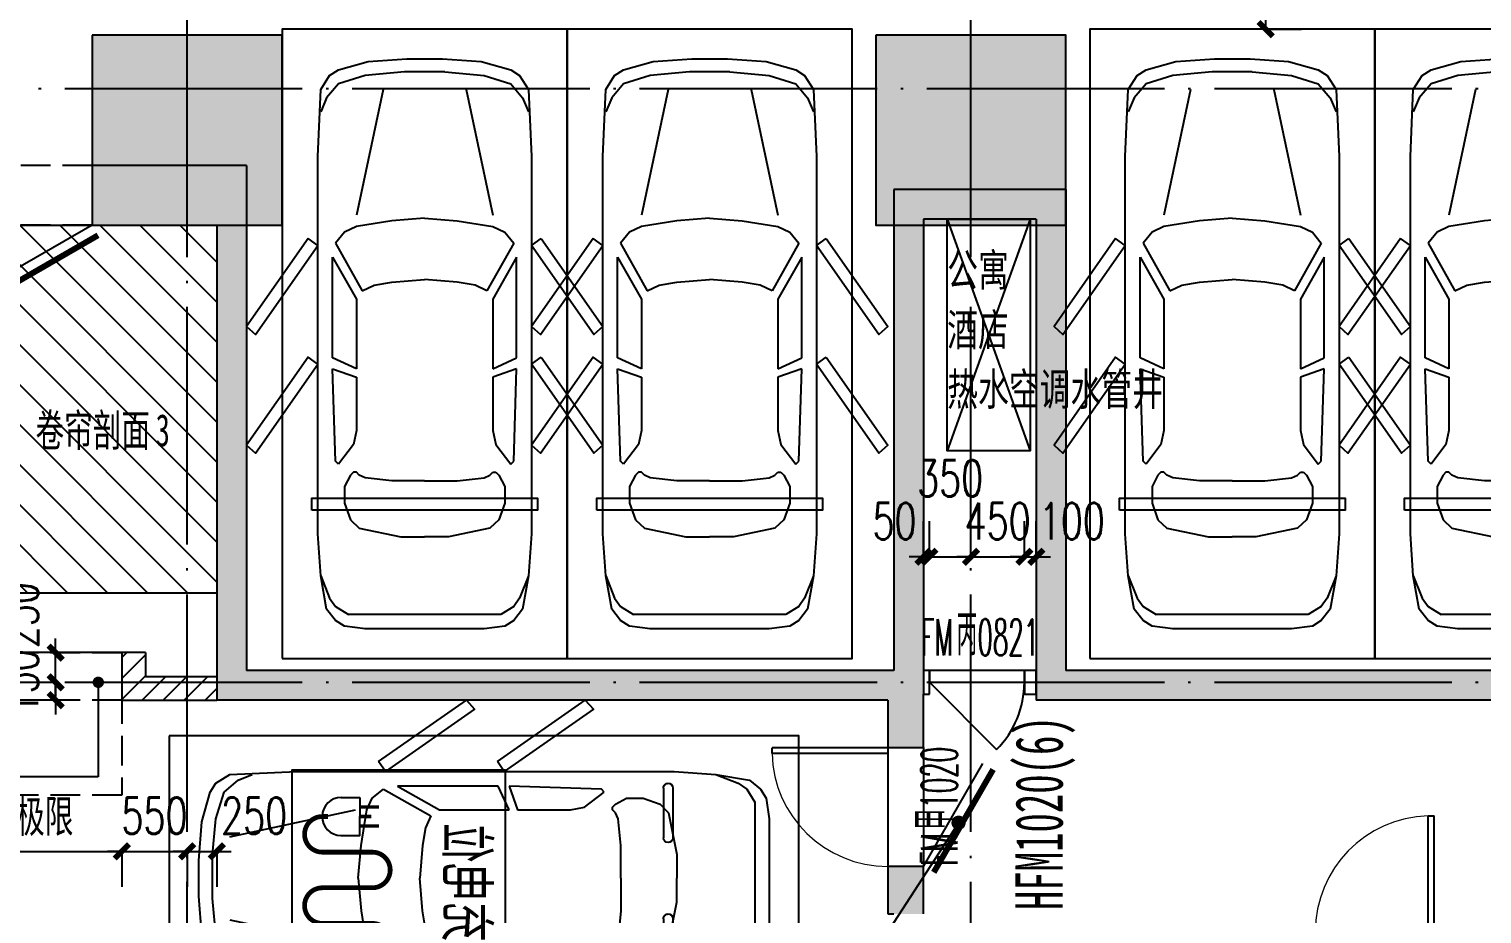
# Model space of a CAD drawing. Header units: millimetres. Extents: x 12325263 to 13848842, y -1463133 to 573208.
# Drawn here: x 12583266 to 12595500, y -1099837 to -1092387 of the extents above; entities that cross this region are included whole.
import ezdxf
from ezdxf.xclip import XClip

# ---------------------------------------------------------------- set-up
doc = ezdxf.new("R2010")
doc.units = ezdxf.units.MM
doc.header["$LTSCALE"] = 1000
doc.header["$XCLIPFRAME"] = 0
for name, pattern in [('__DASH', [0.35, 0.25, -0.1]), ('DASH', [0.35, 0.25, -0.1]), ('DOTE', [2.42, 2, -0.2, 0.02, -0.2]), ('地下室负三层平面图$0$-3F平面$0$$AUDIT_BAD_LTYPE2', [0])]:
    doc.linetypes.add(name, pattern=pattern)
for name, color, linetype in [('-2F平面$0$WALL-SHATCH', 8, 'Continuous'), ('A-ANNO-DIMS', 83, 'Continuous'), ('A-ANNO-TEXT', 7, 'Continuous'), ('A-AXIS', 16, 'DOTE'), ('A-COLS', 6, 'Continuous'), ('A-WALL', 5, 'Continuous'), ('A-WALL-PATT', 8, 'Continuous'), ('A_WALL(防火墙)', 151, 'Continuous'), ('AXIS', 3, 'Continuous'), ('DOOR_FIRE', 1, 'Continuous'), ('DOOR_FIRE_TEXT', 7, 'Continuous'), ('PUB_HATCH', 8, 'Continuous'), ('PUB_TEXT', 7, 'Continuous'), ('WALL', 5, 'Continuous'), ('人防墙', 6, 'Continuous'), ('人防平时标注', 42, 'Continuous'), ('人防门', 60, 'Continuous'), ('人防门编号', 73, 'Continuous'), ('公寓机动车库', 23, 'Continuous'), ('建筑-楼板开洞', 251, 'Continuous'), ('防火卷帘', 141, 'Continuous')]:
    doc.layers.add(name, color=color, linetype=linetype)
doc.styles.add('_TCH_DIM_T3', font='SIMPLEX.shx', dxfattribs={"width": 0.705882, "bigfont": 'GBCBIG.shx'})
doc.styles.add('_TCH_WINDOW', font='SIMPLEX', dxfattribs={"width": 0.7, "height": 3.5, "bigfont": 'GBCBIG'})
doc.styles.add('TITXV', font='', dxfattribs={"width": 0.7})
doc.styles.add('宋体', font='', dxfattribs={"width": 0.65})
doc.styles.add('标注宋体', font='', dxfattribs={"width": 0.6})
doc.styles.add('黑体', font='simhei.ttf', dxfattribs={"width": 0.7})
doc.styles.get('TITXV').set_extended_font_data('SimSun')
doc.styles.get('宋体').set_extended_font_data('SimSun')
doc.styles.get('标注宋体').set_extended_font_data('NSimSun')
doc.dimstyles.new('_TCH_ARCH&&120', dxfattribs={"dimtxt": 306, "dimasz": 120, "dimexe": 300, "dimexo": 360, "dimgap": 147, "dimtad": 1, "dimdec": 0, "dimzin": 0, "dimdsep": 46, "dimtxsty": '_TCH_DIM_T3', "dimblk": 'ARCHTICK', "dimcen": 0.09, "dimclrt": 7, "dimazin": 2, "dimtfac": 1, "dimtdec": 0, "dimtix": 1, "dimtmove": 2, "dimatfit": 3, "dimfxl": 1, "dimfxlon": 1, "dimtolj": 1, "dimtzin": 0, "dimarcsym": 0})
pattern_1 = [(45, (0, 89.76), (-88.388383, 88.388383), [])]

# ---------------------------------------------------------------- blocks, each defined once
blk = doc.blocks.new('asdgafgfasdfagfagasdgagadfgsdhgd$DorLib2D$00000211')
at = {"color": 0}
for p, q in [((-0.5, 0.05), (-0.067, 0.3)), ((0.5, 0.05), (0.067, 0.3))]:
    blk.add_line(p, q, dxfattribs=at)
at = {"color": 0, "const_width": 0.01}
for points in [[(-0.51, 0.0673), (-0.077, 0.3173)], [(0.51, 0.0673), (0.077, 0.3173)]]:
    blk.add_lwpolyline(points, dxfattribs=at)
blk = doc.blocks.new('asdgafgfasdfagfagasdgagadfgsdhgd$DorLib2D$00000191')
at = {"color": 0}
blk.add_line((-0.5, 0.15), (0.366, 0.65), dxfattribs=at)
at = {"color": 0, "const_width": 0.05}
blk.add_lwpolyline([(-0.55, 0.237), (0.316, 0.737)], dxfattribs=at)
blk = doc.blocks.new('asdgafgf20230228-rf2')
at = {"layer": 'PUB_HATCH'}
for points in [[(13500, 25450), (12200, 25450), (12200, 24950), (13250, 24950)], [(13500, 25450), (13250, 24950), (13250, 20950), (13500, 21200)], [(20150, 25000), (20400, 25250), (18950, 25250), (19200, 25000)], [(19200, 25000), (18950, 25250), (18950, 21200), (19062, 21037), (19200, 21000)], [(20400, 25250), (20150, 25000), (20150, 20950), (20400, 21200)], [(19062, 21037), (18950, 21200), (13500, 21200), (13250, 20950), (18900, 20950)], [(26183, 21050), (26100, 21200), (20400, 21200), (20150, 20950), (26100, 20950)], [(18900, 20950), (18900, 20550), (19200, 20550), (19200, 21000), (19062, 21037)], [(19200, 19150), (19200, 19550), (18900, 19550), (18900, 19150)]]:
    blk.add_hatch(color=256, dxfattribs=at).paths.add_polyline_path(points)
at = {"layer": '人防平时标注'}
h = blk.add_hatch(dxfattribs=at)
h.set_pattern_fill('ANSI31', color=8, scale=150, angle=-90)
h.set_pattern_definition([(315, (-2978249.75, 9686087.57), (168.379802, 168.379802), [])])
h.paths.add_polyline_path([(13250, 24950), (13250, 21850), (6150, 21850), (6150, 24950)])
at = {"layer": '人防墙'}
for p, q in [((13500, 25450), (12200, 25450)), ((12200, 25450), (12200, 24950)), ((13500, 25450), (13500, 21200)), ((20400, 25250), (18950, 25250)), ((18950, 25250), (18950, 21200)), ((20400, 25250), (20400, 21200)), ((20150, 25000), (19200, 25000)), ((19200, 25000), (19200, 21000)), ((20150, 25000), (20150, 20950)), ((12200, 24950), (13250, 24950)), ((13250, 24950), (13250, 20950)), ((18950, 21200), (13500, 21200)), ((26100, 21200), (20400, 21200)), ((18900, 20950), (13250, 20950)), ((18900, 20950), (18900, 20550)), ((19200, 20550), (19200, 21000)), ((19200, 21000), (19200, 21000)), ((26100, 20950), (20150, 20950)), ((18900, 20550), (19200, 20550)), ((19200, 19550), (18900, 19550)), ((18900, 19550), (18900, 19150)), ((19200, 19150), (19200, 19550)), ((18900, 19150), (18950, 19150))]:
    blk.add_line(p, q, dxfattribs=at)
at = {"layer": '人防平时标注', "elevation": 0}
blk.add_lwpolyline([(13250, 24950), (13250, 21850), (6150, 21850), (6150, 24950)], close=True, dxfattribs=at)
at = {"layer": '人防门', "linetype": '__DASH'}
for p, q in [((12200, 25450, 0), (7200, 25450, 0)), ((12200, 24950, 0), (7200, 24950, 0))]:
    blk.add_line(p, q, dxfattribs=at)
at = {"layer": '人防门'}
for p, q in [((18900, 20550, 0), (18900, 19550, 0)), ((19200, 20550, 0), (19200, 19550, 0))]:
    blk.add_line(p, q, dxfattribs=at)
at = {"layer": '人防门编号'}
blk.add_line((19496, 19918), (18065, 17715), dxfattribs=at)
at = {"layer": '人防门编号', "const_width": 60}
blk.add_lwpolyline([(19512, 19943, 1), (19480, 19892, 1)], format="xyb", close=True, dxfattribs=at)
at = {"layer": '人防门', "linetype": '__DASH', "ltscale": 1000, "xscale": -5000, "yscale": 5000, "zscale": 500, "rotation": 179.9994534061692}
blk.add_blockref('asdgafgfasdfagfagasdgagadfgsdhgd$DorLib2D$00000211', (9700, 25200), dxfattribs=at)
at = {"layer": '人防门', "xscale": -1000, "yscale": 1000, "zscale": 300, "rotation": 269.999519203603}
blk.add_blockref('asdgafgfasdfagfagasdgagadfgsdhgd$DorLib2D$00000191', (19050, 20050), dxfattribs=at)
at = {"layer": '人防门编号', "style": '标注宋体', "width": 0.6}
blk.add_text('HFM1020(6)', height=400, rotation=89.9995, dxfattribs=at).set_placement((20373, 19182, 0))
blk = doc.blocks.new('_FZH')
blk.add_lwpolyline([(-0.5, -0.5), (0.5, -0.5), (0.5, 0.5), (-0.5, 0.5)], close=True)
at = {"layer": 'PUB_HATCH'}
blk.add_solid([(-0.5, -0.5), (0.5, -0.5), (-0.5, 0.5), (0.5, 0.5)], dxfattribs=at)
blk = doc.blocks.new('1-3F')
at = {"layer": 'A-COLS', "xscale": 1600, "yscale": 1600, "zscale": 1600, "rotation": 270}
for p in [(-19700, 42650), (-13100, 42650)]:
    blk.add_blockref('_FZH', p, dxfattribs=at)
blk = doc.blocks.new('adgshg13--2F平面$0$A$C7F010FC0')
at = {"layer": '-2F平面$0$WALL-SHATCH'}
h = blk.add_hatch(color=256, dxfattribs=at)
h.dxf.hatch_style = 1
h.paths.add_polyline_path([(-60384, -16881), (-763, 197), (12588, -13153), (12588, -157996), (-162965, -188820), (-171262, -180523), (-171262, -31311), (-150707, -10756), (-131860, -7981), (-99162, -7981), (-99162, -4981), (-76620, -4981), (-70108, -16881)], flags=16)
h.paths.add_polyline_path([(-60091, -16381), (-647, 647), (12988, -12988), (12988, -158332), (-163101, -189250), (-171662, -180689), (-171662, -31145), (-150778, -10261), (-131897, -7481), (-99562, -7481), (-99562, -4581), (-76366, -4581), (-69908, -16381)])
blk = doc.blocks.new('A$C2A3E77E8')
at = {"layer": 'WALL', "color": 1}
blk.add_blockref('adgshg13--2F平面$0$A$C7F010FC0', (561507.9, 205483.1), dxfattribs=at)
blk = doc.blocks.new('asdfsfsdf')
at = {"color": 253, "linetype": '地下室负三层平面图$0$-3F平面$0$$AUDIT_BAD_LTYPE2', "transparency": 33554559, "extrusion": (0.000447791, 3.52996e-16, 1)}
for p, q in [((-169, -110, 0), (-500, -141, 0)), ((169, -110, 0), (-169, -110, 0)), ((169, -110, 0), (500, -141, 0)), ((-725, -212, 0), (-825, -329, 0)), ((-500, -141, 0), (-725, -212, 0)), ((500, -141, 0), (725, -212, 0)), ((725, -212, 0), (825, -329, 0)), ((-825, -329, 0), (-875, -447, 0)), ((-350, -259, 0), (-575, -1318, 0)), ((350, -259, 0), (575, -1318, 0)), ((825, -329, 0), (875, -447, 0)), ((0, -1341), (-275, -1365, 0)), ((0, -1341), (275, -1365, 0)), ((-675, -1459, 0), (-750, -1553, 0)), ((-575, -1412, 0), (-675, -1459, 0)), ((-275, -1365, 0), (-575, -1412, 0)), ((275, -1365, 0), (575, -1412, 0)), ((575, -1412, 0), (675, -1459, 0)), ((675, -1459, 0), (750, -1553, 0)), ((-750, -1553, 0), (-525, -1953, 0)), ((750, -1553, 0), (525, -1953, 0)), ((-775, -2518, 0), (-775, -1671, 0)), ((-775, -1671, 0), (-575, -2024, 0)), ((775, -1671, 0), (575, -2024, 0)), ((775, -2518, 0), (775, -1671, 0)), ((-525, -1953, 0), (-425, -1906, 0)), ((-425, -1906, 0), (-275, -1882, 0)), ((-275, -1882, 0), (0, -1859)), ((275, -1882, 0), (0, -1859)), ((425, -1906, 0), (275, -1882, 0)), ((525, -1953, 0), (425, -1906, 0)), ((-575, -2024, 0), (-575, -2612, 0)), ((575, -2024, 0), (575, -2612, 0)), ((-575, -2612, 0), (-775, -2518, 0)), ((575, -2612, 0), (775, -2518, 0)), ((-775, -2612, 0), (-575, -2682, 0)), ((-750, -3388, 0), (-775, -2612, 0)), ((-575, -2682, 0), (-575, -3129, 0)), ((775, -2612, 0), (575, -2682, 0)), ((575, -2682, 0), (575, -3129, 0)), ((750, -3388, 0), (775, -2612, 0)), ((-575, -3129, 0), (-600, -3247, 0)), ((575, -3129, 0), (600, -3247, 0)), ((-600, -3247, 0), (-725, -3412, 0)), ((600, -3247, 0), (725, -3412, 0)), ((-725, -3412, 0), (-750, -3388, 0)), ((725, -3412, 0), (750, -3388, 0)), ((-625, -3506, 0), (-675, -3600, 0)), ((-600, -3482, 0), (-625, -3506, 0)), ((-575, -3482, 0), (-600, -3482, 0)), ((-550, -3506, 0), (-575, -3482, 0)), ((-500, -3529, 0), (-550, -3506, 0)), ((-275, -3553, 0), (-500, -3529, 0)), ((275, -3553, 0), (500, -3529, 0)), ((500, -3529, 0), (550, -3506, 0)), ((550, -3506, 0), (575, -3482, 0)), ((575, -3482, 0), (600, -3482, 0)), ((600, -3482, 0), (625, -3506, 0)), ((625, -3506, 0), (675, -3600, 0)), ((-675, -3600, 0), (-675, -3741, 0)), ((0, -3553), (-275, -3553, 0)), ((0, -3553), (275, -3553, 0)), ((675, -3600, 0), (675, -3741, 0)), ((-675, -3741, 0), (-625, -3882, 0)), ((675, -3741, 0), (625, -3882, 0)), ((-625, -3882, 0), (-550, -3953, 0)), ((625, -3882, 0), (550, -3953, 0)), ((-550, -3953, 0), (-200, -4024, 0)), ((-200, -4024, 0), (0, -4024)), ((200, -4024, 0), (0, -4024)), ((550, -3953, 0), (200, -4024, 0)), ((-875, -4353, 0), (-800, -4541, 0)), ((875, -4353, 0), (800, -4541, 0)), ((-800, -4541, 0), (-750, -4612, 0)), ((-750, -4612, 0), (-641, -4680, 0)), ((750, -4612, 0), (641, -4680, 0)), ((800, -4541, 0), (750, -4612, 0)), ((641, -4680, 0), (-641, -4680, 0))]:
    blk.add_line(p, q, dxfattribs=at)
for points in [[(-475, -24), (-150, 0), (150, 0), (475, -24), (725, -94), (800, -141), (875, -259), (900, -824), (900, -4000), (875, -4353), (825, -4635), (750, -4729), (675, -4776), (500, -4800), (-500, -4800), (-675, -4776), (-750, -4729), (-825, -4635), (-875, -4353), (-900, -4000), (-900, -824), (-875, -259), (-800, -141), (-725, -94)], [(-982, -1513), (-1500, -2253), (-1425, -2321), (-900, -1571)]]:
    blk.add_lwpolyline(points, close=True, dxfattribs=at)
at = {"color": 253, "linetype": '地下室负三层平面图$0$-3F平面$0$$AUDIT_BAD_LTYPE2', "transparency": 33554559, "extrusion": (0.000447791, 3.52996e-16, 1), "elevation": 0}
for points in [[(982, -1513), (1500, -2253), (1425, -2321), (900, -1571)], [(-900, -2571), (-982, -2513), (-1500, -3253), (-1425, -3321)], [(982, -2513), (1500, -3253), (1425, -3321), (900, -2571)]]:
    blk.add_lwpolyline(points, close=True, dxfattribs=at)
blk = doc.blocks.new('A$C06465456')
for points in [[(0, 5300), (2400, 5300), (2400, 0), (0, 0)], [(250, 4050), (250, 3950), (2150, 3950), (2150, 4050)]]:
    blk.add_lwpolyline(points, close=True)
at = {"xscale": -1, "rotation": 180}
blk.add_blockref('asdfsfsdf', (1200, 250), dxfattribs=at)
blk = doc.blocks.new('qlzw')
at = {"layer": 'A-AXIS'}
for p, q in [((12451166.8, 979489.8), (12451166.8, 1082089.8)), ((12457766.8, 979489.8), (12457766.8, 1082089.8)), ((12411416.8, 1038989.8), (12486866.8, 1038989.8)), ((12411416.8, 1033989.8), (12486866.8, 1033989.8))]:
    blk.add_line(p, q, dxfattribs=at)
blk = doc.blocks.new('车位')
h = blk.add_hatch()
h.set_pattern_fill('ANSI31', color=256, scale=1000)
h.set_pattern_definition([(45, (-2400, -5300), (-1122.53, 1122.53), [])])
h.paths.add_polyline_path([(1880, -3855), (1880, -3695), (1720, -3695), (1560, -3695), (1560, -3855, 0.989863)])
for p, q in [((400, -1100), (400, -1100)), ((860, -1060), (440, -1060)), ((1500, -1100), (1500, -1100)), ((1960, -1060), (1540, -1060)), ((2000, -1100), (2000, -1100)), ((860, -1140), (440, -1140)), ((1960, -1140), (1540, -1140)), ((1880, -3695), (1720, -3695)), ((1880, -3855), (1880, -3695))]:
    blk.add_line(p, q)
for points in [[(2400, -5300), (0, -5300), (0, 0), (2400, 0)], [(290, -2469), (2110, -2469), (2110, -4269), (290, -4269)]]:
    blk.add_lwpolyline(points, close=True)
at = {"const_width": 40}
blk.add_lwpolyline([(520, -3813), (520, -3590, -1), (820, -3590), (820, -4011, 1), (1120, -4011), (1120, -3590, -1), (1420, -3590), (1420, -4011, 1), (1720, -4011), (1720, -3963)], format="xyb", dxfattribs=at)
at = {"const_width": 30}
for points in [[(1640, -3695), (1640, -3534)], [(1800, -3695), (1800, -3534)], [(1720, -3695), (1720, -3600)]]:
    blk.add_lwpolyline(points, dxfattribs=at)
blk.add_lwpolyline([(1880, -3851, -1), (1560, -3855), (1560, -3695), (1720, -3695)], format="xyb")
for centre, start, end in [((440, -1100), 90, 180), ((440, -1100), 180, 270), ((860, -1100), 0, 90), ((860, -1100), 270, 0), ((1540, -1100), 90, 180), ((1540, -1100), 180, 270), ((1960, -1100), 0, 90), ((1960, -1100), 0, 90), ((1960, -1100), 270, 0), ((1960, -1100), 270, 0)]:
    blk.add_arc(centre, 40, start, end)
at = {"xscale": -1, "rotation": 180}
blk.add_blockref('asdfsfsdf', (1200, -5050), dxfattribs=at)
at = {"insert": (662, -2615), "char_height": 350, "attachment_point": 1, "rotation": 360, "style": '黑体'}
blk.add_mtext_dynamic_manual_height_columns('充电位', width=1328.11, gutter_width=1750, heights=[0], dxfattribs=at)
blk = doc.blocks.new('_ArchTick')
at = {"color": 0, "linetype": 'ByBlock', "const_width": 0.4}
blk.add_lwpolyline([(-0.5, -0.5), (0.5, 0.5)], dxfattribs=at)
blk = doc.blocks.new('*D3755')
at = {"layer": 'A-ANNO-DIMS', "color": 0, "lineweight": -2, "transparency": 16777216}
for p, q in [((12583490, -1097887), (12583490, -1097767)), ((12583491, -1097887), (12583190, -1097887)), ((12583490, -1098037), (12583490, -1097887)), ((12583491, -1098037), (12583190, -1098037)), ((12583490, -1098037), (12583490, -1098157))]:
    blk.add_line(p, q, dxfattribs=at)
at = {"layer": 'Defpoints', "color": 0, "transparency": 16777216}
for p in [(12583490, -1097887), (12584047, -1097887), (12584047, -1098037)]:
    blk.add_point(p, dxfattribs=at)
at = {"layer": 'A-ANNO-DIMS', "color": 0, "lineweight": -2, "transparency": 16777216, "xscale": 120, "yscale": 120, "zscale": 120}
for p, rotation in [((12583490, -1097887), 270), ((12583490, -1098037), 90)]:
    blk.add_blockref('_ArchTick', p, dxfattribs=dict(at, rotation=rotation))
at = {"layer": 'A-ANNO-DIMS', "color": 7, "transparency": 16777216, "insert": (12583190, -1097887), "char_height": 306, "attachment_point": 5, "rotation": 90, "style": '_TCH_DIM_T3'}
blk.add_mtext('\\A1;150', dxfattribs=at)
blk = doc.blocks.new('*D3756')
at = {"layer": 'A-ANNO-DIMS', "color": 0, "lineweight": -2, "transparency": 16777216}
for p, q in [((12583490, -1097637), (12583490, -1097517)), ((12583491, -1097637), (12583190, -1097637)), ((12583490, -1097887), (12583490, -1097637)), ((12583491, -1097887), (12583190, -1097887)), ((12583490, -1097887), (12583490, -1098007))]:
    blk.add_line(p, q, dxfattribs=at)
at = {"layer": 'Defpoints', "color": 0, "transparency": 16777216}
for p in [(12583490, -1097637), (12584047, -1097637), (12584047, -1097887)]:
    blk.add_point(p, dxfattribs=at)
at = {"layer": 'A-ANNO-DIMS', "color": 0, "lineweight": -2, "transparency": 16777216, "xscale": 120, "yscale": 120, "zscale": 120}
for p, rotation in [((12583490, -1097637), 270), ((12583490, -1097887), 90)]:
    blk.add_blockref('_ArchTick', p, dxfattribs=dict(at, rotation=rotation))
at = {"layer": 'A-ANNO-DIMS', "color": 7, "transparency": 16777216, "insert": (12583190, -1097322), "char_height": 306, "attachment_point": 5, "rotation": 90, "style": '_TCH_DIM_T3'}
blk.add_mtext('\\A1;250', dxfattribs=at)
blk = doc.blocks.new('*D3762')
at = {"layer": 'A-ANNO-DIMS', "color": 0, "lineweight": -2, "transparency": 16777216}
for p, q in [((12591647, -1096831), (12591647, -1096530)), ((12591747, -1096831), (12591747, -1096530)), ((12591647, -1096830), (12591527, -1096830)), ((12591647, -1096830), (12591747, -1096830)), ((12591747, -1096830), (12591867, -1096830))]:
    blk.add_line(p, q, dxfattribs=at)
at = {"layer": 'Defpoints', "color": 0, "transparency": 16777216}
for p in [(12591747, -1096830), (12591647, -1097787), (12591747, -1097787)]:
    blk.add_point(p, dxfattribs=at)
at = {"layer": 'A-ANNO-DIMS', "color": 0, "lineweight": -2, "transparency": 16777216, "xscale": 120, "yscale": 120, "zscale": 120}
blk.add_blockref('_ArchTick', (12591647, -1096830), dxfattribs=at)
at = {"layer": 'A-ANNO-DIMS', "color": 0, "lineweight": -2, "transparency": 16777216, "xscale": 120, "yscale": 120, "zscale": 120, "rotation": 180}
blk.add_blockref('_ArchTick', (12591747, -1096830), dxfattribs=at)
at = {"layer": 'A-ANNO-DIMS', "color": 7, "transparency": 16777216, "insert": (12592047, -1096530), "char_height": 306, "attachment_point": 5, "style": '_TCH_DIM_T3'}
blk.add_mtext('\\A1;100', dxfattribs=at)
blk = doc.blocks.new('*D3763')
at = {"layer": 'A-ANNO-DIMS', "color": 0, "lineweight": -2, "transparency": 16777216}
for p, q in [((12591197, -1096831), (12591197, -1096530)), ((12591647, -1096831), (12591647, -1096530)), ((12591197, -1096830), (12591077, -1096830)), ((12591197, -1096830), (12591647, -1096830)), ((12591647, -1096830), (12591767, -1096830))]:
    blk.add_line(p, q, dxfattribs=at)
at = {"layer": 'Defpoints', "color": 0, "transparency": 16777216}
for p in [(12591647, -1096830), (12591197, -1097787), (12591647, -1097787)]:
    blk.add_point(p, dxfattribs=at)
at = {"layer": 'A-ANNO-DIMS', "color": 0, "lineweight": -2, "transparency": 16777216, "xscale": 120, "yscale": 120, "zscale": 120}
blk.add_blockref('_ArchTick', (12591197, -1096830), dxfattribs=at)
at = {"layer": 'A-ANNO-DIMS', "color": 0, "lineweight": -2, "transparency": 16777216, "xscale": 120, "yscale": 120, "zscale": 120, "rotation": 180}
blk.add_blockref('_ArchTick', (12591647, -1096830), dxfattribs=at)
at = {"layer": 'A-ANNO-DIMS', "color": 7, "transparency": 16777216, "insert": (12591422, -1096530), "char_height": 306, "attachment_point": 5, "style": '_TCH_DIM_T3'}
blk.add_mtext('\\A1;450', dxfattribs=at)
blk = doc.blocks.new('*D3764')
at = {"layer": 'A-ANNO-DIMS', "color": 0, "lineweight": -2, "transparency": 16777216}
for p, q in [((12590847, -1096831), (12590847, -1096530)), ((12591197, -1096831), (12591197, -1096530)), ((12590847, -1096830), (12591197, -1096830))]:
    blk.add_line(p, q, dxfattribs=at)
at = {"layer": 'Defpoints', "color": 0, "transparency": 16777216}
for p in [(12591197, -1096830), (12590847, -1097787), (12591197, -1097787)]:
    blk.add_point(p, dxfattribs=at)
at = {"layer": 'A-ANNO-DIMS', "color": 0, "lineweight": -2, "transparency": 16777216, "xscale": 120, "yscale": 120, "zscale": 120, "rotation": 180}
blk.add_blockref('_ArchTick', (12590847, -1096830), dxfattribs=at)
at = {"layer": 'A-ANNO-DIMS', "color": 0, "lineweight": -2, "transparency": 16777216, "xscale": 120, "yscale": 120, "zscale": 120}
blk.add_blockref('_ArchTick', (12591197, -1096830), dxfattribs=at)
at = {"layer": 'A-ANNO-DIMS', "color": 7, "transparency": 16777216, "insert": (12591022, -1096170), "char_height": 306, "attachment_point": 5, "style": '_TCH_DIM_T3'}
blk.add_mtext('\\A1;350', dxfattribs=at)
blk = doc.blocks.new('*D3765')
at = {"layer": 'A-ANNO-DIMS', "color": 0, "lineweight": -2, "transparency": 16777216}
for p, q in [((12590797, -1096831), (12590797, -1096530)), ((12590847, -1096831), (12590847, -1096530)), ((12590797, -1096830), (12590677, -1096830)), ((12590797, -1096830), (12590847, -1096830)), ((12590847, -1096830), (12590967, -1096830))]:
    blk.add_line(p, q, dxfattribs=at)
at = {"layer": 'Defpoints', "color": 0, "transparency": 16777216}
for p in [(12590847, -1096830), (12590797, -1097787), (12590847, -1097787)]:
    blk.add_point(p, dxfattribs=at)
at = {"layer": 'A-ANNO-DIMS', "color": 0, "lineweight": -2, "transparency": 16777216, "xscale": 120, "yscale": 120, "zscale": 120}
blk.add_blockref('_ArchTick', (12590797, -1096830), dxfattribs=at)
at = {"layer": 'A-ANNO-DIMS', "color": 0, "lineweight": -2, "transparency": 16777216, "xscale": 120, "yscale": 120, "zscale": 120, "rotation": 180}
blk.add_blockref('_ArchTick', (12590847, -1096830), dxfattribs=at)
at = {"layer": 'A-ANNO-DIMS', "color": 7, "transparency": 16777216, "insert": (12590554, -1096530), "char_height": 306, "attachment_point": 5, "style": '_TCH_DIM_T3'}
blk.add_mtext('\\A1;50', dxfattribs=at)
blk = doc.blocks.new('*D3777')
at = {"layer": 'A-ANNO-DIMS', "color": 0, "lineweight": -2, "transparency": 16777216}
for p, q in [((12578547, -1099309), (12578547, -1099610)), ((12578547, -1099310), (12584047, -1099310)), ((12584047, -1099309), (12584047, -1099610))]:
    blk.add_line(p, q, dxfattribs=at)
at = {"layer": 'Defpoints', "color": 0, "transparency": 16777216}
for p in [(12578547, -1098037), (12584047, -1098037), (12584047, -1099310)]:
    blk.add_point(p, dxfattribs=at)
at = {"layer": 'A-ANNO-DIMS', "color": 0, "lineweight": -2, "transparency": 16777216, "xscale": 120, "yscale": 120, "zscale": 120, "rotation": 180}
blk.add_blockref('_ArchTick', (12578547, -1099310), dxfattribs=at)
at = {"layer": 'A-ANNO-DIMS', "color": 0, "lineweight": -2, "transparency": 16777216, "xscale": 120, "yscale": 120, "zscale": 120}
blk.add_blockref('_ArchTick', (12584047, -1099310), dxfattribs=at)
at = {"layer": 'A-ANNO-DIMS', "color": 7, "transparency": 16777216, "insert": (12581297, -1099010), "char_height": 306, "attachment_point": 5, "style": '_TCH_DIM_T3'}
blk.add_mtext('\\A1;5500', dxfattribs=at)
blk = doc.blocks.new('*D3778')
at = {"layer": 'A-ANNO-DIMS', "color": 0, "lineweight": -2, "transparency": 16777216}
for p, q in [((12584047, -1099310), (12583927, -1099310)), ((12584047, -1099309), (12584047, -1099610)), ((12584047, -1099310), (12584597, -1099310)), ((12584597, -1099309), (12584597, -1099610)), ((12584597, -1099310), (12584717, -1099310))]:
    blk.add_line(p, q, dxfattribs=at)
at = {"layer": 'Defpoints', "color": 0, "transparency": 16777216}
for p in [(12584047, -1098037), (12584597, -1098037), (12584597, -1099310)]:
    blk.add_point(p, dxfattribs=at)
at = {"layer": 'A-ANNO-DIMS', "color": 0, "lineweight": -2, "transparency": 16777216, "xscale": 120, "yscale": 120, "zscale": 120}
blk.add_blockref('_ArchTick', (12584047, -1099310), dxfattribs=at)
at = {"layer": 'A-ANNO-DIMS', "color": 0, "lineweight": -2, "transparency": 16777216, "xscale": 120, "yscale": 120, "zscale": 120, "rotation": 180}
blk.add_blockref('_ArchTick', (12584597, -1099310), dxfattribs=at)
at = {"layer": 'A-ANNO-DIMS', "color": 7, "transparency": 16777216, "insert": (12584322, -1099010), "char_height": 306, "attachment_point": 5, "style": '_TCH_DIM_T3'}
blk.add_mtext('\\A1;550', dxfattribs=at)
blk = doc.blocks.new('*D3779')
at = {"layer": 'A-ANNO-DIMS', "color": 0, "lineweight": -2, "transparency": 16777216}
for p, q in [((12584597, -1099310), (12584477, -1099310)), ((12584597, -1099309), (12584597, -1099610)), ((12584597, -1099310), (12584847, -1099310)), ((12584847, -1099309), (12584847, -1099610)), ((12584847, -1099310), (12584967, -1099310))]:
    blk.add_line(p, q, dxfattribs=at)
at = {"layer": 'Defpoints', "color": 0, "transparency": 16777216}
for p in [(12584597, -1098037), (12584847, -1098037), (12584847, -1099310)]:
    blk.add_point(p, dxfattribs=at)
at = {"layer": 'A-ANNO-DIMS', "color": 0, "lineweight": -2, "transparency": 16777216, "xscale": 120, "yscale": 120, "zscale": 120}
blk.add_blockref('_ArchTick', (12584597, -1099310), dxfattribs=at)
at = {"layer": 'A-ANNO-DIMS', "color": 0, "lineweight": -2, "transparency": 16777216, "xscale": 120, "yscale": 120, "zscale": 120, "rotation": 180}
blk.add_blockref('_ArchTick', (12584847, -1099310), dxfattribs=at)
at = {"layer": 'A-ANNO-DIMS', "color": 7, "transparency": 16777216, "insert": (12585161, -1099010), "char_height": 306, "attachment_point": 5, "style": '_TCH_DIM_T3'}
blk.add_mtext('\\A1;250', dxfattribs=at)
blk = doc.blocks.new('*D3816')
at = {"layer": 'A-ANNO-DIMS', "color": 0, "lineweight": -2, "transparency": 16777216}
for p, q in [((12596139, -1097887), (12596440, -1097887)), ((12596140, -1099887), (12596140, -1097887)), ((12596139, -1099887), (12596440, -1099887))]:
    blk.add_line(p, q, dxfattribs=at)
at = {"layer": 'Defpoints', "color": 0, "transparency": 16777216}
for p in [(12595397, -1097887), (12596140, -1097887), (12595397, -1099887)]:
    blk.add_point(p, dxfattribs=at)
at = {"layer": 'A-ANNO-DIMS', "color": 0, "lineweight": -2, "transparency": 16777216, "xscale": 120, "yscale": 120, "zscale": 120}
for p, rotation in [((12596140, -1097887), 90), ((12596140, -1099887), 270)]:
    blk.add_blockref('_ArchTick', p, dxfattribs=dict(at, rotation=rotation))
at = {"layer": 'A-ANNO-DIMS', "color": 7, "transparency": 16777216, "insert": (12595840, -1098887), "char_height": 306, "attachment_point": 5, "rotation": 90, "style": '_TCH_DIM_T3'}
blk.add_mtext('\\A1;2000', dxfattribs=at)
blk = doc.blocks.new('*D3817')
at = {"layer": 'A-ANNO-DIMS', "color": 0, "lineweight": -2, "transparency": 16777216}
for p, q in [((12596139, -1099887), (12596440, -1099887)), ((12596140, -1101937), (12596140, -1099887)), ((12596139, -1101937), (12596440, -1101937))]:
    blk.add_line(p, q, dxfattribs=at)
at = {"layer": 'Defpoints', "color": 0, "transparency": 16777216}
for p in [(12595397, -1099887), (12596140, -1099887), (12595397, -1101937)]:
    blk.add_point(p, dxfattribs=at)
at = {"layer": 'A-ANNO-DIMS', "color": 0, "lineweight": -2, "transparency": 16777216, "xscale": 120, "yscale": 120, "zscale": 120}
for p, rotation in [((12596140, -1099887), 90), ((12596140, -1101937), 270)]:
    blk.add_blockref('_ArchTick', p, dxfattribs=dict(at, rotation=rotation))
at = {"layer": 'A-ANNO-DIMS', "color": 7, "transparency": 16777216, "insert": (12595840, -1100912), "char_height": 306, "attachment_point": 5, "rotation": 90, "style": '_TCH_DIM_T3'}
blk.add_mtext('\\A1;2050', dxfattribs=at)
blk = doc.blocks.new('*D4062')
at = {"layer": 'A-ANNO-DIMS', "color": 0, "lineweight": -2, "transparency": 16777216}
for p, q in [((12593678, -1086887), (12593979, -1086887)), ((12593679, -1092387), (12593679, -1086887)), ((12593678, -1092387), (12593979, -1092387))]:
    blk.add_line(p, q, dxfattribs=at)
at = {"layer": 'Defpoints', "color": 0, "transparency": 16777216}
for p in [(12592714, -1086887), (12593679, -1086887), (12592714, -1092387)]:
    blk.add_point(p, dxfattribs=at)
at = {"layer": 'A-ANNO-DIMS', "color": 0, "lineweight": -2, "transparency": 16777216, "xscale": 120, "yscale": 120, "zscale": 120}
for p, rotation in [((12593679, -1086887), 90), ((12593679, -1092387), 270)]:
    blk.add_blockref('_ArchTick', p, dxfattribs=dict(at, rotation=rotation))
at = {"layer": 'A-ANNO-DIMS', "color": 7, "transparency": 16777216, "insert": (12593379, -1089637), "char_height": 306, "attachment_point": 5, "rotation": 90, "style": '_TCH_DIM_T3'}
blk.add_mtext('\\A1;5500', dxfattribs=at)
blk = doc.blocks.new('$DorLib2D$00000001')
for p, q in [((0.45, 0.975), (0.5, 0.975)), ((0.45, 0), (0.45, 0.975)), ((0.5, 0), (0.5, 0.975)), ((0.5, 0), (0.45, 0))]:
    blk.add_line(p, q)
at = {"lineweight": 13}
blk.add_arc((0.475, 0), 0.975, 91.4693, 180, dxfattribs=at)
blk = doc.blocks.new('$DorLib2D$00000114')
at = {"color": 0}
blk.add_line((0.5, 0), (-0.207, 0.707), dxfattribs=at)
blk.add_arc((0.5, 0), 1, 135, 180, dxfattribs=at)
blk = doc.blocks.new('$DorLib2D$00000037')
at = {"linetype": 'DASH'}
blk.add_line((0.5, 0), (-0.5, 0), dxfattribs=at)

msp = doc.modelspace()

# ---------------------------------------------------------------- hatches: boundary and pattern name
at = {"layer": 'A-WALL-PATT'}
h = msp.add_hatch(dxfattribs=at)
h.set_pattern_fill('普通砖', color=256, scale=50, style=0)
h.set_pattern_definition(pattern_1)
h.paths.add_polyline_path([(12584046.8, -1097636.8), (12584046.8, -1098036.8), (12584246.8, -1097836.8), (12584246.8, -1097636.8)])
h = msp.add_hatch(dxfattribs=at)
h.set_pattern_fill('普通砖', color=256, scale=50, style=0)
h.set_pattern_definition(pattern_1)
h.paths.add_polyline_path([(12584246.8, -1097836.8), (12584046.8, -1098036.8), (12584846.8, -1098036.8), (12584846.8, -1097836.8)])

# ---------------------------------------------------------------- linework, layer by layer
at = {"layer": 'A-WALL'}
for p, q in [((12590846.8, -1097786.8), (12590796.8, -1097786.8)), ((12590796.8, -1097786.8), (12590796.8, -1097986.8)), ((12590846.8, -1097986.8), (12590846.8, -1097786.8)), ((12591746.8, -1097786.8), (12591646.8, -1097786.8)), ((12591646.8, -1097786.8), (12591646.8, -1097986.8)), ((12591746.8, -1097986.8), (12591746.8, -1097786.8)), ((12590796.8, -1097986.8), (12590846.8, -1097986.8)), ((12591646.8, -1097986.8), (12591746.8, -1097986.8))]:
    msp.add_line(p, q, dxfattribs=at)
at = {"layer": 'A_WALL(防火墙)'}
for p, q in [((12584046.8, -1097636.8), (12584046.8, -1098036.8)), ((12584246.8, -1097636.8), (12584046.8, -1097636.8)), ((12584246.8, -1097636.8), (12584246.8, -1097836.8)), ((12584246.8, -1097836.8), (12584846.8, -1097836.8)), ((12584846.8, -1097836.8), (12584846.8, -1098036.8)), ((12584046.8, -1098036.8), (12584846.8, -1098036.8))]:
    msp.add_line(p, q, dxfattribs=at)
at = {"layer": 'AXIS'}
for p, q in [((12583849, -1097886.8), (12583849, -1098682)), ((12583849, -1098682), (12581705.8, -1098682))]:
    msp.add_line(p, q, dxfattribs=at)
at = {"layer": 'AXIS', "const_width": 48}
msp.add_lwpolyline([(12583849, -1097862.8, 1), (12583849, -1097910.8, 1)], format="xyb", close=True, dxfattribs=at)
at = {"layer": 'DOOR_FIRE'}
msp.add_lwpolyline([(12591646.8, -1097786.8), (12590846.8, -1097786.8), (12590846.8, -1097886.8), (12591646.8, -1097886.8)], close=True, dxfattribs=at)
at = {"layer": '建筑-楼板开洞'}
for p, q in [((12590996.8, -1093986.8), (12591696.8, -1095936.8)), ((12591696.8, -1093986.8), (12590996.8, -1095936.8))]:
    msp.add_line(p, q, dxfattribs=at)
msp.add_lwpolyline([(12590996.8, -1093986.8), (12591696.8, -1093986.8), (12591696.8, -1095936.8), (12590996.8, -1095936.8)], close=True, dxfattribs=at)
at = {"layer": '防火卷帘', "linetype": 'DASH'}
msp.add_line((12584046.8, -1098036.8), (12578546.8, -1098036.8), dxfattribs=at)
at = {"layer": '防火卷帘', "color": 6, "linetype": '__DASH'}
msp.add_lwpolyline([(12584046.8, -1097636.8), (12584046.8, -1098836.8), (12578546.8, -1098836.8), (12578546.8, -1097636.8)], close=True, dxfattribs=at)

# ---------------------------------------------------------------- block references
ref = msp.add_blockref('A$C2A3E77E8', (12039933.3, -1095474.8), dxfattribs=dict(rotation=350.0412492537527))
XClip(ref).set_block_clipping_path([(574517.6328491271, 127502.2367430634), (563167.6328490991, 127502.2228846755), (563167.6311767455, 128872.3654828509), (556800.2987149898, 128872.35771109), (544257.8770271596, 126670.0996581088), (543557.4714692105, 130659.0804795903), (536268.9804626536, 129379.331731239), (537790.8662453052, 120711.8038626132), (523312.3703787625, 118169.6006707186), (521652.1357429288, 127625.0713569671), (520765.6618171427, 127469.4202569119), (520307.3778515682, 130079.4678951118), (515776.700237589, 129283.9687092729), (515422.1926091146, 131303.0932199814), (513452.2958014049, 130957.2097736297), (514282.4182554409, 126229.4878651481), (510637.9919826575, 125589.577113275), (512263.534631284, 116331.1783077423), (512362.3527807724, 116348.529120174), (517291.1072248165, 88278.0145814414), (519851.8954271879, 88727.6234641299), (522454.6248882134, 73904.4148362107), (519893.7906026859, 73454.7686835658), (526007.3042119928, 38637.452739819), (480033.7029030509, 30565.0258553012), (466439.1866319198, 28317.0522398334), (446673.6220214516, 140886.9888556413), (578014.3726615645, 163948.422490485), (584117.7942495663, 129187.8787387202)])
msp.add_blockref('1-3F', (12604296.8, -1135886.8))
at = {"layer": 'A_WALL(防火墙)'}
msp.add_blockref('qlzw', (133430, -2131876.5), dxfattribs=at)
at = {"layer": 'DOOR_FIRE', "xscale": -800, "yscale": -800, "zscale": 200}
msp.add_blockref('$DorLib2D$00000114', (12591246.8, -1097886.8), dxfattribs=at)
at = {"layer": 'DOOR_FIRE', "xscale": 1000, "yscale": 1000}
for p, zscale, rotation in [((12590496.8, -1098937), 100, 90.0000000008639), ((12594596.8, -1099986.8), 200, 2.900046352776736e-12)]:
    msp.add_blockref('$DorLib2D$00000001', p, dxfattribs=dict(at, zscale=zscale, rotation=rotation))
at = {"layer": '人防墙'}
ref = msp.add_blockref('asdgafgf20230228-rf2', (12571596.8, -1118986.7), dxfattribs=at)
XClip(ref).set_block_clipping_path([(-67355.290652331, -38121.2847742999), (65994.7093476802, 85028.7152257001)])
at = {"layer": '公寓机动车库', "xscale": -1}
for name, p, rotation in [('A$C06465456', (12585396.8, -1092386.8), 180), ('A$C06465456', (12587796.8, -1092386.8), 180), ('A$C06465456', (12592196.8, -1092386.8, 0), 180), ('A$C06465456', (12594596.8, -1092386.8, 0), 180), ('车位', (12589746.8, -1100736.7, 0), 270)]:
    msp.add_blockref(name, p, dxfattribs=dict(at, rotation=rotation))
at = {"layer": '防火卷帘', "xscale": -5500, "yscale": -5500, "zscale": 100, "rotation": 179.9999999961649}
msp.add_blockref('$DorLib2D$00000037', (12581296.8, -1097636.8), dxfattribs=at)

# ---------------------------------------------------------------- texts
at = {"layer": 'A-ANNO-TEXT'}
for s, style, width, p in [('公寓', 'TITXV', 0.7, (12590996.8, -1094550.9)), ('酒店', 'TITXV', 0.7, (12590996.8, -1095054.9)), ('热水空调水管井', 'TITXV', 0.7, (12590996.8, -1095554.9)), ('卷帘剖面', '宋体', 0.65, (12583320.5, -1095900)), ('3', '宋体', 0.65, (12584331.6, -1095900))]:
    msp.add_text(s, height=271.9, dxfattribs=dict(at, style=style, width=width)).set_placement(p)
at = {"layer": 'DOOR_FIRE_TEXT', "style": '_TCH_WINDOW'}
for s, height, width, p in [('FM', 306, 0.494118, (12590773.1, -1097660.9)), ('丙', 347.2, 0.7, (12591075.5, -1097660.9)), ('0821', 306, 0.494118, (12591252.5, -1097660.9))]:
    msp.add_text(s, height=height, dxfattribs=dict(at, width=width)).set_placement(p)
for s, height, width, p in [('1020', 306, 0.494118, (12591082.7, -1098949.3)), ('甲', 347.2, 0.7, (12591082.7, -1099126.2)), ('FM', 306, 0.494118, (12591082.7, -1099428.6))]:
    msp.add_text(s, height=height, rotation=90, dxfattribs=dict(at, width=width)).set_placement(p)
at = {"layer": 'PUB_TEXT', "style": '宋体', "width": 0.65}
msp.add_text('小时耐火极限', height=271.9, dxfattribs=at).set_placement((12582192.9, -1099150))

# ---------------------------------------------------------------- dimensions: what is measured, and where the dimension line sits
at = {"layer": 'A-ANNO-DIMS'}
for p1, p2, distance, picture, middle in [((12592714.1, -1092386.8), (12592714.1, -1086886.8), -965.2, '*D4062', (12593379.3, -1089636.8)), ((12591196.8, -1097786.8), (12591646.8, -1097786.8), 956.8, '*D3763', (12591421.8, -1096530)), ((12595396.8, -1099886.8), (12595396.8, -1097886.8), -743.2, '*D3816', (12595840, -1098886.8)), ((12578546.8, -1098036.8), (12584046.8, -1098036.8), -1273.2, '*D3777', (12581296.8, -1099010)), ((12584046.8, -1098036.8), (12584596.8, -1098036.8), -1273.2, '*D3778', (12584321.8, -1099010)), ((12595396.8, -1101936.8), (12595396.8, -1099886.8), -743.2, '*D3817', (12595840, -1100911.8))]:
    dim = msp.add_aligned_dim(p1=p1, p2=p2, distance=distance, dimstyle='_TCH_ARCH&&120', dxfattribs=at)
    dim.commit()
    dim.dimension.update_dxf_attribs({"geometry": picture, "text_midpoint": middle})
for base, p1, p2, angle, picture, middle in [((12591196.8, -1096830), (12590846.8, -1097786.8), (12591196.8, -1097786.8), 360, '*D3764', (12591021.8, -1096170)), ((12590846.8, -1096830), (12590796.8, -1097786.8), (12590846.8, -1097786.8), 360, '*D3765', (12590554.4, -1096530)), ((12591746.8, -1096830), (12591646.8, -1097786.8), (12591746.8, -1097786.8), 360, '*D3762', (12592046.8, -1096530)), ((12583490, -1097636.8), (12584046.8, -1097886.8), (12584046.8, -1097636.8), 90, '*D3756', (12583190, -1097322.4)), ((12583490, -1097886.8), (12584046.8, -1098036.8), (12584046.8, -1097886.8), 90, '*D3755', (12583190, -1097886.8)), ((12584846.8, -1099310), (12584596.8, -1098036.8), (12584846.8, -1098036.8), 0, '*D3779', (12585161.2, -1099010))]:
    dim = msp.add_linear_dim(base=base, p1=p1, p2=p2, angle=angle, dimstyle='_TCH_ARCH&&120', dxfattribs=at)
    dim.commit()
    dim.dimension.update_dxf_attribs({"geometry": picture, "text_midpoint": middle, "dimtype": 129})

doc.saveas('drawing.dxf')
